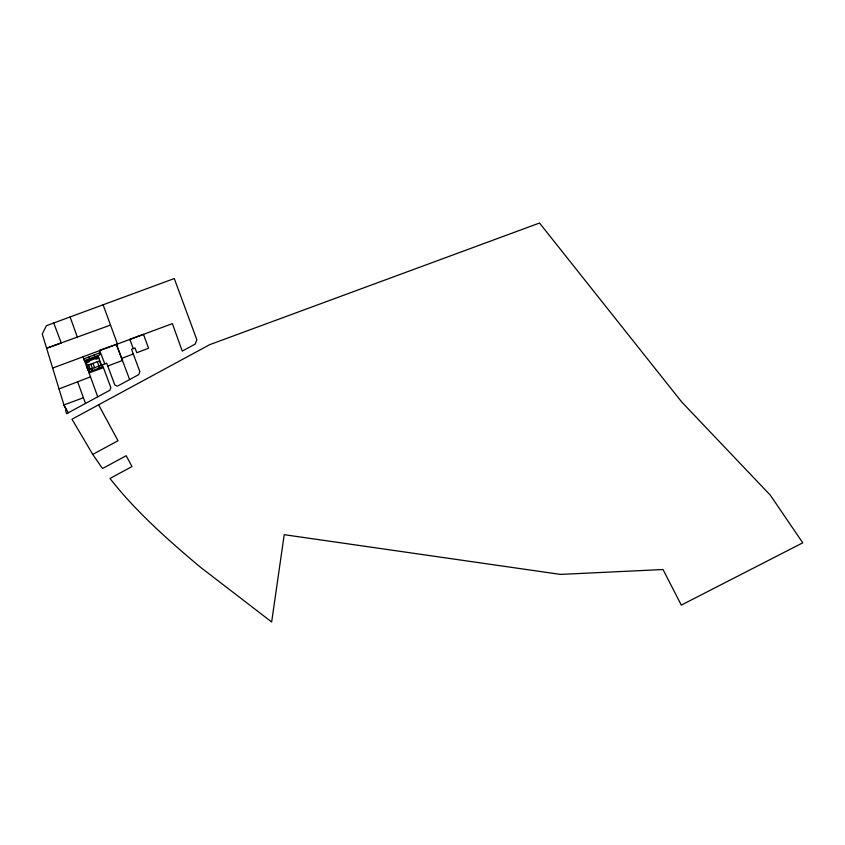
<?xml version="1.0" encoding="UTF-8"?>
<svg xmlns="http://www.w3.org/2000/svg" width="845" height="845" viewBox="0 0 845 845"><rect width="100%" height="100%" fill="white"/><g stroke="black" fill="none" stroke-linecap="round" stroke-linejoin="round"><path stroke-width="1.27" d="M133.278 348.615L129.813 339.426L143.481 334.356L148.562 348.246L136.784 352.724L135.01 347.96L131.535 349.27L139.847 371.61L138.707 374.652L117.497 386.133L114.888 385.151L106.692 363.16L102.351 364.776L110.864 387.644L109.882 390.253L66.586 413.691L65.551 410.29L66.237 409.931L64.104 405.537L42.25 333.997L46.412 325.695L174.271 278.544L196.832 339.732L195.206 344.073L182.235 351.087L172.38 323.635L52.654 368.061M92.749 454.409L102.498 468.542L126.158 455.73L132 466.546L109.977 478.46C136.045 511.774 167.975 539.923 200.244 567.069L271.657 621.973L284.216 534.674L560.499 574.41L663.029 569.519L681.292 605.115L802.75 542.817L770.344 495.202L681.683 401.956L539.522 223.027L209.771 344.633L71.983 419.215L92.749 454.409L118.025 440.731L98.58 404.808M59.023 388.922L90.499 376.859M86.021 362.114L98.548 357.382M86.327 362.917L89.116 361.861L88.809 361.058M98.844 358.174L96.055 359.231L95.76 358.428M101.474 365.124L88.07 370.173L86.433 365.832L99.456 360.899L101.094 365.241L98.928 366.065L97.281 361.723M88.957 369.867L91.746 368.811L92.432 370.628M121.669 358.386L133.299 353.992M107.759 366.012L122.451 360.477L116.399 344.39L129.634 379.563M53.731 323.001L61.284 343.007L46.591 348.214L110.526 325.082M83.433 397.731L63.914 404.935L68.329 412.74M82.937 356.579L89.063 372.888L103.428 367.681M104.801 363.857L99.583 350.274L117.444 344.01L103.111 304.791M98.685 366.181L99.383 367.997M94.228 354.942L94.883 356.674M92.939 363.371L94.598 367.723M89.01 356.917L89.676 358.65M90.774 364.195L92.411 368.536M88.598 365.008L90.246 369.36M77.592 381.697L85.514 403.445M89.063 372.888L97.735 396.833M70.103 316.959L77.423 337.292M99.435 352.967L83.803 358.882L84.458 360.625L100.09 354.699L99.435 352.967M98.157 356.347L85.641 361.09L89.644 371.684L102.171 366.941L98.157 356.347"/></g></svg>
